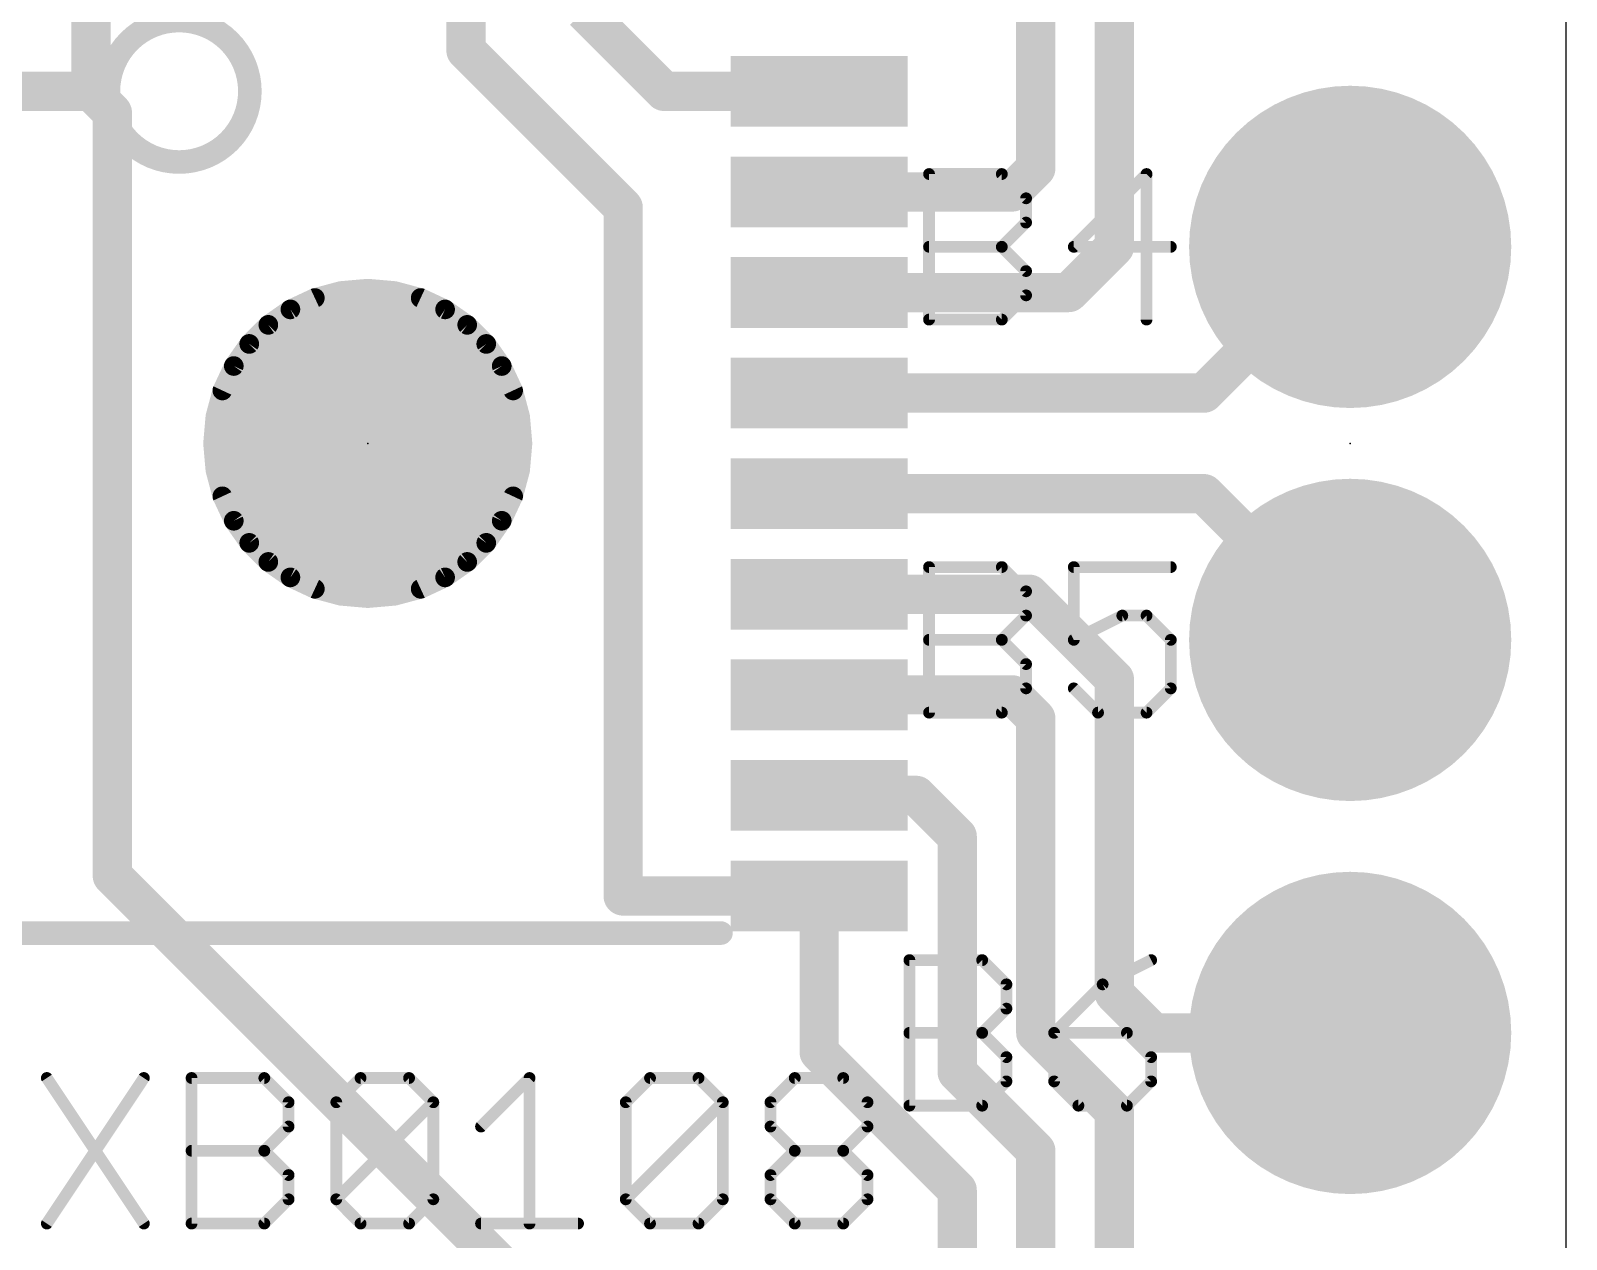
# Model space of a CAD drawing. Extents: x 0.5 to 16, y 1.5 to 29.5.
# Drawn here: x 6.08 to 16, y 10.1 to 17.91 of the extents above; entities that cross this region are included whole.
import ezdxf

# ---------------------------------------------------------------- set-up
doc = ezdxf.new("R2010")
doc.units = 0
for name, color, linetype in [('1', 12, 'CONTINUOUS'), ('17', 110, 'CONTINUOUS'), ('20', 53, 'CONTINUOUS'), ('21', 40, 'CONTINUOUS'), ('23', 53, 'CONTINUOUS'), ('29', 253, 'CONTINUOUS'), ('41', 12, 'CONTINUOUS')]:
    doc.layers.add(name, color=color, linetype=linetype)

# ---------------------------------------------------------------- blocks, each defined once
blk = doc.blocks.new('ROUNDP')
at = {"const_width": 0.5}
blk.add_lwpolyline([(0, -0.25, 1), (0, 0.25, 1), (0, -0.25)], format="xyb", dxfattribs=at)
blk = doc.blocks.new('PIE')
at = {"const_width": 0.5}
blk.add_lwpolyline([(0, -0.25, 1), (0, 0.25, 1), (0, -0.25)], format="xyb", dxfattribs=at)
blk = doc.blocks.new('RECT')
blk.add_solid([(-0.5, -0.5), (0.5, -0.5), (-0.5, 0.5), (0.5, 0.5)])

msp = doc.modelspace()

# ---------------------------------------------------------------- linework, layer by layer
at = {"layer": '1', "const_width": 0.254}
for points in [[(8.89, 17.78), (8.89, 21.59)], [(6.466, 17.515), (6.466, 19.05)], [(12.573, 17.018), (12.573, 18.796)], [(13.081, 16.51), (13.081, 18.542)], [(10.171, 17.515), (9.652, 18.034)], [(9.906, 16.764), (8.89, 17.78)], [(6.466, 17.515), (5.3372, 17.515)], [(6.604, 17.377), (6.466, 17.515)], [(11.1728, 17.515), (10.171, 17.515)], [(6.604, 12.446), (6.604, 17.377)], [(12.42, 16.865), (12.573, 17.018)], [(11.1728, 16.865), (12.42, 16.865)], [(9.906, 12.315), (9.906, 16.764)], [(12.786, 16.215), (13.081, 16.51)], [(13.66, 15.565), (14.605, 16.51)], [(11.1728, 16.215), (12.786, 16.215)], [(11.1728, 15.565), (13.66, 15.565)], [(11.1728, 14.915), (13.66, 14.915)], [(13.66, 14.915), (14.605, 13.97)], [(12.532, 14.265), (11.1728, 14.265)], [(13.081, 13.716), (12.532, 14.265)], [(13.081, 11.684), (13.081, 13.716)], [(12.42, 13.615), (11.1728, 13.615)], [(12.573, 13.462), (12.42, 13.615)], [(12.573, 11.43), (12.573, 13.462)], [(11.8, 12.965), (11.1728, 12.965)], [(12.065, 12.7), (11.8, 12.965)], [(12.065, 11.176), (12.065, 12.7)], [(9.144, 9.906), (6.604, 12.446)], [(11.1728, 12.315), (9.906, 12.315)], [(11.1728, 11.3062), (11.1728, 12.315)], [(13.335, 11.43), (13.081, 11.684)], [(13.081, 10.922), (12.573, 11.43)], [(14.605, 11.43), (13.335, 11.43)], [(12.065, 10.414), (11.1728, 11.3062)], [(12.573, 10.668), (12.065, 11.176)], [(13.081, 9.398), (13.081, 10.922)], [(12.573, 9.144), (12.573, 10.668)], [(12.065, 8.89), (12.065, 10.414)]]:
    msp.add_lwpolyline(points, dxfattribs=at)
at = {"layer": '1', "const_width": 0.127}
for points in [[(8.9349, 17.8249, 1), (8.8451, 17.7351)], [(8.8265, 17.78, 1), (8.9535, 17.78)], [(6.5109, 17.5599, 1), (6.4211, 17.4701)], [(6.4025, 17.515, 1), (6.5295, 17.515)], [(6.466, 17.4515, 1), (6.466, 17.5785)], [(10.171, 17.5785, 1), (10.171, 17.4515)], [(10.1261, 17.4701, 1), (10.2159, 17.5599)], [(11.1728, 17.4515, 1), (11.1728, 17.5785)], [(6.6675, 17.377, 1), (6.5405, 17.377)], [(6.5591, 17.3321, 1), (6.6489, 17.4219)], [(12.5095, 17.018, 1), (12.6365, 17.018)], [(12.6179, 16.9731, 1), (12.5281, 17.0629)], [(11.1728, 16.9285, 1), (11.1728, 16.8015)], [(12.3751, 16.9099, 1), (12.4649, 16.8201)], [(12.42, 16.8015, 1), (12.42, 16.9285)], [(9.9695, 16.764, 1), (9.8425, 16.764)], [(9.8611, 16.7191, 1), (9.9509, 16.8089)], [(13.1259, 16.4651, 1), (13.0361, 16.5549)], [(14.6499, 16.4651, 1), (14.5601, 16.5549)], [(13.0175, 16.51, 1), (13.1445, 16.51)], [(11.1728, 16.2785, 1), (11.1728, 16.1515)], [(12.7411, 16.2599, 1), (12.8309, 16.1701)], [(12.786, 16.1515, 1), (12.786, 16.2785)], [(11.1728, 15.6285, 1), (11.1728, 15.5015)], [(13.66, 15.5015, 1), (13.66, 15.6285)], [(13.6151, 15.6099, 1), (13.7049, 15.5201)], [(11.1728, 14.9785, 1), (11.1728, 14.8515)], [(13.7049, 14.9599, 1), (13.6151, 14.8701)], [(13.66, 14.8515, 1), (13.66, 14.9785)], [(11.1728, 14.3285, 1), (11.1728, 14.2015)], [(12.5769, 14.3099, 1), (12.4871, 14.2201)], [(12.532, 14.2015, 1), (12.532, 14.3285)], [(14.5601, 13.9251, 1), (14.6499, 14.0149)], [(13.1445, 13.716, 1), (13.0175, 13.716)], [(13.0361, 13.6711, 1), (13.1259, 13.7609)], [(11.1728, 13.6785, 1), (11.1728, 13.5515)], [(12.4649, 13.6599, 1), (12.3751, 13.5701)], [(12.42, 13.5515, 1), (12.42, 13.6785)], [(12.6365, 13.462, 1), (12.5095, 13.462)], [(12.5281, 13.4171, 1), (12.6179, 13.5069)], [(11.1728, 13.0285, 1), (11.1728, 12.9015)], [(11.8449, 13.0099, 1), (11.7551, 12.9201)], [(11.8, 12.9015, 1), (11.8, 13.0285)], [(12.1285, 12.7, 1), (12.0015, 12.7)], [(12.0201, 12.6551, 1), (12.1099, 12.7449)], [(6.6489, 12.4909, 1), (6.5591, 12.4011)], [(6.5405, 12.446, 1), (6.6675, 12.446)], [(9.906, 12.3785, 1), (9.906, 12.2515)], [(11.2363, 12.315, 1), (11.1093, 12.315)], [(11.1728, 12.2515, 1), (11.1728, 12.3785)], [(9.8425, 12.315, 1), (9.9695, 12.315)], [(13.1259, 11.7289, 1), (13.0361, 11.6391)], [(13.0175, 11.684, 1), (13.1445, 11.684)], [(12.6179, 11.4749, 1), (12.5281, 11.3851)], [(13.335, 11.4935, 1), (13.335, 11.3665)], [(13.2901, 11.3851, 1), (13.3799, 11.4749)], [(14.605, 11.3665, 1), (14.605, 11.4935)], [(11.2177, 11.3511, 1), (11.1279, 11.2613)], [(12.5095, 11.43, 1), (12.6365, 11.43)], [(11.1093, 11.3062, 1), (11.2363, 11.3062)], [(12.1099, 11.2209, 1), (12.0201, 11.1311)], [(12.0015, 11.176, 1), (12.1285, 11.176)], [(13.1445, 10.922, 1), (13.0175, 10.922)], [(13.0361, 10.8771, 1), (13.1259, 10.9669)], [(12.6365, 10.668, 1), (12.5095, 10.668)], [(12.5281, 10.6231, 1), (12.6179, 10.7129)], [(12.1285, 10.414, 1), (12.0015, 10.414)], [(12.0201, 10.3691, 1), (12.1099, 10.4589)]]:
    msp.add_lwpolyline(points, format="xyb", dxfattribs=at)
at = {"layer": '20'}
msp.add_line((16.002, 2.794), (16.002, 28.194), dxfattribs=at)
at = {"layer": '21'}
for points, const_width in [([(7.0358, 17.0584, 1), (7.0358, 17.9728, 1), (7.0358, 17.0584)], 0.1524), ([(11.8831, 16.9998, 1), (11.8831, 16.9617)], 0.0381), ([(11.9021, 16.9807, 1), (11.864, 16.9807)], 0.0381), ([(12.3668, 16.9942, 1), (12.3399, 16.9672)], 0.0381), ([(12.3534, 16.9617, 1), (12.3534, 16.9998)], 0.0381), ([(13.3079, 16.9807, 1), (13.2698, 16.9807)], 0.0381), ([(13.3024, 16.9672, 1), (13.2754, 16.9942)], 0.0381), ([(12.5292, 16.8239, 1), (12.4911, 16.8239)], 0.0381), ([(12.4967, 16.8105, 1), (12.5236, 16.8374)], 0.0381), ([(12.4911, 16.6672, 1), (12.5292, 16.6672)], 0.0381), ([(12.5236, 16.6537, 1), (12.4967, 16.6806)], 0.0381), ([(11.8831, 16.5295, 1), (11.8831, 16.4914)], 0.0381), ([(12.3668, 16.5239, 1), (12.3399, 16.4969)], 0.0381), ([(12.3399, 16.5239, 1), (12.3668, 16.4969)], 0.0381), ([(12.3534, 16.4914, 1), (12.3534, 16.5295)], 0.0381), ([(12.8186, 16.5295, 1), (12.8186, 16.4914)], 0.0381), ([(12.8051, 16.5239, 1), (12.8321, 16.4969)], 0.0381), ([(13.4457, 16.4914, 1), (13.4457, 16.5295)], 0.0381), ([(12.5292, 16.3536, 1), (12.4911, 16.3536)], 0.0381), ([(12.4967, 16.3402, 1), (12.5236, 16.3671)], 0.0381), ([(12.4911, 16.1969, 1), (12.5292, 16.1969)], 0.0381), ([(12.5236, 16.1834, 1), (12.4967, 16.2103)], 0.0381), ([(11.8831, 16.0592, 1), (11.8831, 16.0211)], 0.0381), ([(11.864, 16.0401, 1), (11.9021, 16.0401)], 0.0381), ([(12.3399, 16.0536, 1), (12.3668, 16.0266)], 0.0381), ([(12.3534, 16.0211, 1), (12.3534, 16.0592)], 0.0381), ([(13.2698, 16.0401, 1), (13.3079, 16.0401)], 0.0381), ([(11.9021, 14.4407, 1), (11.864, 14.4407)], 0.0381), ([(11.8831, 14.4598, 1), (11.8831, 14.4217)], 0.0381), ([(12.3668, 14.4542, 1), (12.3399, 14.4272)], 0.0381), ([(12.3534, 14.4217, 1), (12.3534, 14.4598)], 0.0381), ([(12.8186, 14.4598, 1), (12.8186, 14.4217)], 0.0381), ([(12.8376, 14.4407, 1), (12.7995, 14.4407)], 0.0381), ([(13.4457, 14.4217, 1), (13.4457, 14.4598)], 0.0381), ([(12.5292, 14.2839, 1), (12.4911, 14.2839)], 0.0381), ([(12.4967, 14.2705, 1), (12.5236, 14.2974)], 0.0381), ([(12.4911, 14.1272, 1), (12.5292, 14.1272)], 0.0381), ([(12.5236, 14.1137, 1), (12.4967, 14.1406)], 0.0381), ([(13.1321, 14.1462, 1), (13.1321, 14.1081)], 0.0381), ([(13.1406, 14.1101, 1), (13.1236, 14.1442)], 0.0381), ([(13.3024, 14.1406, 1), (13.2754, 14.1137)], 0.0381), ([(13.2889, 14.1081, 1), (13.2889, 14.1462)], 0.0381), ([(11.8831, 13.9895, 1), (11.8831, 13.9514)], 0.0381), ([(12.3668, 13.9839, 1), (12.3399, 13.9569)], 0.0381), ([(12.3399, 13.9839, 1), (12.3668, 13.9569)], 0.0381), ([(12.3534, 13.9514, 1), (12.3534, 13.9895)], 0.0381), ([(12.8101, 13.9874, 1), (12.8271, 13.9534)], 0.0381), ([(13.4647, 13.9704, 1), (13.4266, 13.9704)], 0.0381), ([(13.4322, 13.9569, 1), (13.4591, 13.9839)], 0.0381), ([(12.7995, 13.9704, 1), (12.8376, 13.9704)], 0.0381), ([(12.5292, 13.8136, 1), (12.4911, 13.8136)], 0.0381), ([(12.4967, 13.8002, 1), (12.5236, 13.8271)], 0.0381), ([(12.4911, 13.6569, 1), (12.5292, 13.6569)], 0.0381), ([(12.5236, 13.6434, 1), (12.4967, 13.6703)], 0.0381), ([(12.8321, 13.6703, 1), (12.8051, 13.6434)], 0.0381), ([(13.4266, 13.6569, 1), (13.4647, 13.6569)], 0.0381), ([(13.4591, 13.6434, 1), (13.4322, 13.6703)], 0.0381), ([(11.8831, 13.5191, 1), (11.8831, 13.481)], 0.0381), ([(11.864, 13.5001, 1), (11.9021, 13.5001)], 0.0381), ([(12.3399, 13.5136, 1), (12.3668, 13.4866)], 0.0381), ([(12.3534, 13.481, 1), (12.3534, 13.5191)], 0.0381), ([(12.9753, 13.5191, 1), (12.9753, 13.481)], 0.0381), ([(12.9619, 13.4866, 1), (12.9888, 13.5136)], 0.0381), ([(13.2754, 13.5136, 1), (13.3024, 13.4866)], 0.0381), ([(13.2889, 13.481, 1), (13.2889, 13.5191)], 0.0381), ([(10.5378, 12.0373, 1), (10.5378, 12.1135)], 0.0762), ([(11.7561, 11.9198, 1), (11.7561, 11.8817)], 0.0381), ([(11.7751, 11.9007, 1), (11.737, 11.9007)], 0.0381), ([(12.2398, 11.9142, 1), (12.2129, 11.8872)], 0.0381), ([(12.2264, 11.8817, 1), (12.2264, 11.9198)], 0.0381), ([(13.3272, 11.8837, 1), (13.3101, 11.9177)], 0.0381), ([(12.4022, 11.7439, 1), (12.3641, 11.7439)], 0.0381), ([(12.3697, 11.7305, 1), (12.3966, 11.7574)], 0.0381), ([(12.9966, 11.761, 1), (13.0136, 11.7269)], 0.0381), ([(13.0186, 11.7305, 1), (12.9916, 11.7574)], 0.0381), ([(12.3966, 11.5737, 1), (12.3697, 11.6006)], 0.0381), ([(12.3641, 11.5872, 1), (12.4022, 11.5872)], 0.0381), ([(11.7561, 11.4495, 1), (11.7561, 11.4114)], 0.0381), ([(12.2398, 11.4439, 1), (12.2129, 11.4169)], 0.0381), ([(12.2129, 11.4439, 1), (12.2398, 11.4169)], 0.0381), ([(12.2264, 11.4114, 1), (12.2264, 11.4495)], 0.0381), ([(12.7106, 11.4304, 1), (12.6725, 11.4304)], 0.0381), ([(12.6916, 11.4495, 1), (12.6916, 11.4114)], 0.0381), ([(12.6781, 11.4439, 1), (12.7051, 11.4169)], 0.0381), ([(13.1754, 11.4439, 1), (13.1484, 11.4169)], 0.0381), ([(13.1619, 11.4114, 1), (13.1619, 11.4495)], 0.0381), ([(12.4022, 11.2736, 1), (12.3641, 11.2736)], 0.0381), ([(12.3697, 11.2602, 1), (12.3966, 11.2871)], 0.0381), ([(13.3377, 11.2736, 1), (13.2996, 11.2736)], 0.0381), ([(13.3052, 11.2602, 1), (13.3321, 11.2871)], 0.0381), ([(6.1965, 11.1493, 1), (6.1648, 11.1281)], 0.0381), ([(6.8235, 11.1281, 1), (6.7918, 11.1493)], 0.0381), ([(7.1161, 11.1578, 1), (7.1161, 11.1197)], 0.0381), ([(7.1352, 11.1387, 1), (7.0971, 11.1387)], 0.0381), ([(7.5999, 11.1522, 1), (7.573, 11.1252)], 0.0381), ([(7.5864, 11.1197, 1), (7.5864, 11.1578)], 0.0381), ([(8.2084, 11.1578, 1), (8.2084, 11.1197)], 0.0381), ([(8.2219, 11.1252, 1), (8.195, 11.1522)], 0.0381), ([(8.5354, 11.1522, 1), (8.5085, 11.1252)], 0.0381), ([(8.522, 11.1197, 1), (8.522, 11.1578)], 0.0381), ([(9.3198, 11.1387, 1), (9.2817, 11.1387)], 0.0381), ([(9.3142, 11.1252, 1), (9.2872, 11.1522)], 0.0381), ([(10.0795, 11.1578, 1), (10.0795, 11.1197)], 0.0381), ([(10.0929, 11.1252, 1), (10.066, 11.1522)], 0.0381), ([(10.4065, 11.1522, 1), (10.3795, 11.1252)], 0.0381), ([(10.393, 11.1197, 1), (10.393, 11.1578)], 0.0381), ([(11.015, 11.1578, 1), (11.015, 11.1197)], 0.0381), ([(11.0284, 11.1252, 1), (11.0015, 11.1522)], 0.0381), ([(11.342, 11.1522, 1), (11.315, 11.1252)], 0.0381), ([(11.3285, 11.1197, 1), (11.3285, 11.1578)], 0.0381), ([(12.3641, 11.1169, 1), (12.4022, 11.1169)], 0.0381), ([(12.3966, 11.1034, 1), (12.3697, 11.1303)], 0.0381), ([(12.6725, 11.1169, 1), (12.7106, 11.1169)], 0.0381), ([(12.7051, 11.1303, 1), (12.6781, 11.1034)], 0.0381), ([(13.2996, 11.1169, 1), (13.3377, 11.1169)], 0.0381), ([(13.3321, 11.1034, 1), (13.3052, 11.1303)], 0.0381), ([(7.7623, 10.9819, 1), (7.7242, 10.9819)], 0.0381), ([(8.0707, 10.9819, 1), (8.0326, 10.9819)], 0.0381), ([(8.6978, 10.9819, 1), (8.6597, 10.9819)], 0.0381), ([(8.6922, 10.9685, 1), (8.6653, 10.9954)], 0.0381), ([(9.9417, 10.9819, 1), (9.9036, 10.9819)], 0.0381), ([(10.5688, 10.9819, 1), (10.5307, 10.9819)], 0.0381), ([(10.5632, 10.9685, 1), (10.5363, 10.9954)], 0.0381), ([(10.8773, 10.9819, 1), (10.8392, 10.9819)], 0.0381), ([(11.5043, 10.9819, 1), (11.4662, 10.9819)], 0.0381), ([(7.7297, 10.9685, 1), (7.7567, 10.9954)], 0.0381), ([(8.0382, 10.9954, 1), (8.0651, 10.9685)], 0.0381), ([(8.6653, 10.9685, 1), (8.6922, 10.9954)], 0.0381), ([(9.9092, 10.9954, 1), (9.9362, 10.9685)], 0.0381), ([(10.5363, 10.9685, 1), (10.5632, 10.9954)], 0.0381), ([(10.8447, 10.9954, 1), (10.8717, 10.9685)], 0.0381), ([(11.4718, 10.9685, 1), (11.4988, 10.9954)], 0.0381), ([(11.7561, 10.9792, 1), (11.7561, 10.9411)], 0.0381), ([(11.737, 10.9601, 1), (11.7751, 10.9601)], 0.0381), ([(12.2129, 10.9736, 1), (12.2398, 10.9466)], 0.0381), ([(12.2264, 10.9411, 1), (12.2264, 10.9792)], 0.0381), ([(12.8483, 10.9792, 1), (12.8483, 10.9411)], 0.0381), ([(12.8349, 10.9466, 1), (12.8618, 10.9736)], 0.0381), ([(13.1484, 10.9736, 1), (13.1754, 10.9466)], 0.0381), ([(13.1619, 10.9411, 1), (13.1619, 10.9792)], 0.0381), ([(7.7242, 10.8252, 1), (7.7623, 10.8252)], 0.0381), ([(7.7567, 10.8117, 1), (7.7297, 10.8386)], 0.0381), ([(8.9737, 10.8386, 1), (9.0006, 10.8117)], 0.0381), ([(10.8717, 10.8386, 1), (10.8447, 10.8117)], 0.0381), ([(10.8392, 10.8252, 1), (10.8773, 10.8252)], 0.0381), ([(11.4662, 10.8252, 1), (11.5043, 10.8252)], 0.0381), ([(11.4988, 10.8117, 1), (11.4718, 10.8386)], 0.0381), ([(7.1161, 10.6875, 1), (7.1161, 10.6494)], 0.0381), ([(7.5999, 10.6819, 1), (7.573, 10.6549)], 0.0381), ([(7.573, 10.6819, 1), (7.5999, 10.6549)], 0.0381), ([(7.5864, 10.6494, 1), (7.5864, 10.6875)], 0.0381), ([(11.015, 10.6875, 1), (11.015, 10.6494)], 0.0381), ([(11.0284, 10.6549, 1), (11.0015, 10.6819)], 0.0381), ([(11.0015, 10.6549, 1), (11.0284, 10.6819)], 0.0381), ([(11.342, 10.6819, 1), (11.315, 10.6549)], 0.0381), ([(11.315, 10.6819, 1), (11.342, 10.6549)], 0.0381), ([(11.3285, 10.6494, 1), (11.3285, 10.6875)], 0.0381), ([(7.7623, 10.5116, 1), (7.7242, 10.5116)], 0.0381), ([(7.7297, 10.4982, 1), (7.7567, 10.5251)], 0.0381), ([(10.8773, 10.5116, 1), (10.8392, 10.5116)], 0.0381), ([(10.8447, 10.5251, 1), (10.8717, 10.4982)], 0.0381), ([(11.5043, 10.5116, 1), (11.4662, 10.5116)], 0.0381), ([(11.4718, 10.4982, 1), (11.4988, 10.5251)], 0.0381), ([(7.7242, 10.3549, 1), (7.7623, 10.3549)], 0.0381), ([(7.7567, 10.3414, 1), (7.7297, 10.3683)], 0.0381), ([(8.0651, 10.3683, 1), (8.0382, 10.3414)], 0.0381), ([(8.0382, 10.3683, 1), (8.0651, 10.3414)], 0.0381), ([(8.0326, 10.3549, 1), (8.0707, 10.3549)], 0.0381), ([(8.6597, 10.3549, 1), (8.6978, 10.3549)], 0.0381), ([(8.6922, 10.3414, 1), (8.6653, 10.3683)], 0.0381), ([(9.9362, 10.3683, 1), (9.9092, 10.3414)], 0.0381), ([(9.9092, 10.3683, 1), (9.9362, 10.3414)], 0.0381), ([(9.9036, 10.3549, 1), (9.9417, 10.3549)], 0.0381), ([(10.5307, 10.3549, 1), (10.5688, 10.3549)], 0.0381), ([(10.5632, 10.3414, 1), (10.5363, 10.3683)], 0.0381), ([(10.8717, 10.3683, 1), (10.8447, 10.3414)], 0.0381), ([(10.8392, 10.3549, 1), (10.8773, 10.3549)], 0.0381), ([(11.4662, 10.3549, 1), (11.5043, 10.3549)], 0.0381), ([(11.4988, 10.3414, 1), (11.4718, 10.3683)], 0.0381), ([(6.1648, 10.2087, 1), (6.1965, 10.1875)], 0.0381), ([(6.7918, 10.1875, 1), (6.8235, 10.2087)], 0.0381), ([(7.1161, 10.2172, 1), (7.1161, 10.1791)], 0.0381), ([(7.573, 10.2116, 1), (7.5999, 10.1846)], 0.0381), ([(7.5864, 10.1791, 1), (7.5864, 10.2172)], 0.0381), ([(8.2084, 10.2172, 1), (8.2084, 10.1791)], 0.0381), ([(8.195, 10.1846, 1), (8.2219, 10.2116)], 0.0381), ([(8.5085, 10.2116, 1), (8.5354, 10.1846)], 0.0381), ([(8.522, 10.1791, 1), (8.522, 10.2172)], 0.0381), ([(8.9872, 10.2172, 1), (8.9872, 10.1791)], 0.0381), ([(9.6142, 10.1791, 1), (9.6142, 10.2172)], 0.0381), ([(10.0795, 10.2172, 1), (10.0795, 10.1791)], 0.0381), ([(10.066, 10.1846, 1), (10.0929, 10.2116)], 0.0381), ([(10.3795, 10.2116, 1), (10.4065, 10.1846)], 0.0381), ([(10.393, 10.1791, 1), (10.393, 10.2172)], 0.0381), ([(11.015, 10.2172, 1), (11.015, 10.1791)], 0.0381), ([(11.0015, 10.1846, 1), (11.0284, 10.2116)], 0.0381), ([(11.315, 10.2116, 1), (11.342, 10.1846)], 0.0381), ([(11.3285, 10.1791, 1), (11.3285, 10.2172)], 0.0381), ([(7.0971, 10.1981, 1), (7.1352, 10.1981)], 0.0381), ([(9.2817, 10.1981, 1), (9.3198, 10.1981)], 0.0381)]:
    msp.add_lwpolyline(points, format="xyb", dxfattribs=dict(at, const_width=const_width))
for points, const_width in [([(11.8831, 16.0401), (11.8831, 16.9807)], 0.0762), ([(11.8831, 16.9807), (12.3534, 16.9807)], 0.0762), ([(12.3534, 16.9807), (12.5101, 16.8239)], 0.0762), ([(13.2889, 16.9807), (12.8186, 16.5104)], 0.0762), ([(13.2889, 16.0401), (13.2889, 16.9807)], 0.0762), ([(12.5101, 16.8239), (12.5101, 16.6672)], 0.0762), ([(12.5101, 16.6672), (12.3534, 16.5104)], 0.0762), ([(11.8831, 16.5104), (12.3534, 16.5104)], 0.0762), ([(12.3534, 16.5104), (12.5101, 16.3536)], 0.0762), ([(12.8186, 16.5104), (13.4457, 16.5104)], 0.0762), ([(12.5101, 16.3536), (12.5101, 16.1969)], 0.0762), ([(12.5101, 16.1969), (12.3534, 16.0401)], 0.0762), ([(12.3534, 16.0401), (11.8831, 16.0401)], 0.0762), ([(11.8831, 13.5001), (11.8831, 14.4407)], 0.0762), ([(11.8831, 14.4407), (12.3534, 14.4407)], 0.0762), ([(12.3534, 14.4407), (12.5101, 14.2839)], 0.0762), ([(13.4457, 14.4407), (12.8186, 14.4407)], 0.0762), ([(12.8186, 14.4407), (12.8186, 13.9704)], 0.0762), ([(12.5101, 14.2839), (12.5101, 14.1272)], 0.0762), ([(12.5101, 14.1272), (12.3534, 13.9704)], 0.0762), ([(12.8186, 13.9704), (13.1321, 14.1272)], 0.0762), ([(13.1321, 14.1272), (13.2889, 14.1272)], 0.0762), ([(13.2889, 14.1272), (13.4457, 13.9704)], 0.0762), ([(11.8831, 13.9704), (12.3534, 13.9704)], 0.0762), ([(12.3534, 13.9704), (12.5101, 13.8136)], 0.0762), ([(13.4457, 13.9704), (13.4457, 13.6569)], 0.0762), ([(12.5101, 13.8136), (12.5101, 13.6569)], 0.0762), ([(12.5101, 13.6569), (12.3534, 13.5001)], 0.0762), ([(12.9753, 13.5001), (12.8186, 13.6569)], 0.0762), ([(13.4457, 13.6569), (13.2889, 13.5001)], 0.0762), ([(12.3534, 13.5001), (11.8831, 13.5001)], 0.0762), ([(13.2889, 13.5001), (12.9753, 13.5001)], 0.0762), ([(10.5378, 12.0754), (5.9722, 12.0754)], 0.1524), ([(11.7561, 10.9601), (11.7561, 11.9007)], 0.0762), ([(11.7561, 11.9007), (12.2264, 11.9007)], 0.0762), ([(12.2264, 11.9007), (12.3831, 11.7439)], 0.0762), ([(13.3186, 11.9007), (13.0051, 11.7439)], 0.0762), ([(12.3831, 11.7439), (12.3831, 11.5872)], 0.0762), ([(13.0051, 11.7439), (12.6916, 11.4304)], 0.0762), ([(12.3831, 11.5872), (12.2264, 11.4304)], 0.0762), ([(11.7561, 11.4304), (12.2264, 11.4304)], 0.0762), ([(12.2264, 11.4304), (12.3831, 11.2736)], 0.0762), ([(12.6916, 11.4304), (12.6916, 11.1169)], 0.0762), ([(13.1619, 11.4304), (12.6916, 11.4304)], 0.0762), ([(13.3186, 11.2736), (13.1619, 11.4304)], 0.0762), ([(12.3831, 11.2736), (12.3831, 11.1169)], 0.0762), ([(13.3186, 11.1169), (13.3186, 11.2736)], 0.0762), ([(6.1806, 11.1387), (6.8077, 10.1981)], 0.0762), ([(6.8077, 11.1387), (6.1806, 10.1981)], 0.0762), ([(7.1161, 10.1981), (7.1161, 11.1387)], 0.0762), ([(7.1161, 11.1387), (7.5864, 11.1387)], 0.0762), ([(7.5864, 11.1387), (7.7432, 10.9819)], 0.0762), ([(8.0517, 10.9819), (8.2084, 11.1387)], 0.0762), ([(8.2084, 11.1387), (8.522, 11.1387)], 0.0762), ([(8.522, 11.1387), (8.6787, 10.9819)], 0.0762), ([(8.9872, 10.8252), (9.3007, 11.1387)], 0.0762), ([(9.3007, 11.1387), (9.3007, 10.1981)], 0.0762), ([(9.9227, 10.9819), (10.0795, 11.1387)], 0.0762), ([(10.0795, 11.1387), (10.393, 11.1387)], 0.0762), ([(10.393, 11.1387), (10.5498, 10.9819)], 0.0762), ([(10.8582, 10.9819), (11.015, 11.1387)], 0.0762), ([(11.015, 11.1387), (11.3285, 11.1387)], 0.0762), ([(11.3285, 11.1387), (11.4853, 10.9819)], 0.0762), ([(12.3831, 11.1169), (12.2264, 10.9601)], 0.0762), ([(12.6916, 11.1169), (12.8483, 10.9601)], 0.0762), ([(13.1619, 10.9601), (13.3186, 11.1169)], 0.0762), ([(7.7432, 10.9819), (7.7432, 10.8252)], 0.0762), ([(8.0517, 10.3549), (8.0517, 10.9819)], 0.0762), ([(8.0517, 10.3549), (8.6787, 10.9819)], 0.0762), ([(8.6787, 10.9819), (8.6787, 10.3549)], 0.0762), ([(9.9227, 10.3549), (9.9227, 10.9819)], 0.0762), ([(9.9227, 10.3549), (10.5498, 10.9819)], 0.0762), ([(10.5498, 10.9819), (10.5498, 10.3549)], 0.0762), ([(10.8582, 10.8252), (10.8582, 10.9819)], 0.0762), ([(11.4853, 10.9819), (11.4853, 10.8252)], 0.0762), ([(12.2264, 10.9601), (11.7561, 10.9601)], 0.0762), ([(12.8483, 10.9601), (13.1619, 10.9601)], 0.0762), ([(7.7432, 10.8252), (7.5864, 10.6684)], 0.0762), ([(11.015, 10.6684), (10.8582, 10.8252)], 0.0762), ([(11.4853, 10.8252), (11.3285, 10.6684)], 0.0762), ([(7.1161, 10.6684), (7.5864, 10.6684)], 0.0762), ([(7.5864, 10.6684), (7.7432, 10.5116)], 0.0762), ([(10.8582, 10.5116), (11.015, 10.6684)], 0.0762), ([(11.015, 10.6684), (11.3285, 10.6684)], 0.0762), ([(11.3285, 10.6684), (11.4853, 10.5116)], 0.0762), ([(7.7432, 10.5116), (7.7432, 10.3549)], 0.0762), ([(10.8582, 10.3549), (10.8582, 10.5116)], 0.0762), ([(11.4853, 10.5116), (11.4853, 10.3549)], 0.0762), ([(7.7432, 10.3549), (7.5864, 10.1981)], 0.0762), ([(8.2084, 10.1981), (8.0517, 10.3549)], 0.0762), ([(8.6787, 10.3549), (8.522, 10.1981)], 0.0762), ([(10.0795, 10.1981), (9.9227, 10.3549)], 0.0762), ([(10.5498, 10.3549), (10.393, 10.1981)], 0.0762), ([(11.015, 10.1981), (10.8582, 10.3549)], 0.0762), ([(11.4853, 10.3549), (11.3285, 10.1981)], 0.0762), ([(7.5864, 10.1981), (7.1161, 10.1981)], 0.0762), ([(8.522, 10.1981), (8.2084, 10.1981)], 0.0762), ([(8.9872, 10.1981), (9.6142, 10.1981)], 0.0762), ([(10.393, 10.1981), (10.0795, 10.1981)], 0.0762), ([(11.3285, 10.1981), (11.015, 10.1981)], 0.0762)]:
    msp.add_lwpolyline(points, dxfattribs=dict(at, const_width=const_width))
at = {"layer": '23'}
for p in [(8.255, 15.24), (8.255, 15.24), (14.605, 15.24)]:
    msp.add_point(p, dxfattribs=at)
at = {"layer": '29', "const_width": 0.127}
for points in [[(8.0814, 16.2248), (7.913, 16.1797)], [(8.255, 16.24), (8.0814, 16.2248)], [(8.4286, 16.2248), (8.255, 16.24)], [(8.597, 16.1797), (8.4286, 16.2248)], [(7.913, 16.1797), (7.755, 16.106)], [(7.8043, 16.129), (8.7057, 16.129)], [(8.755, 16.106), (8.597, 16.1797)], [(7.755, 16.106), (7.6122, 16.006)], [(8.8978, 16.006), (8.755, 16.106)], [(7.6122, 16.006), (7.489, 15.8828)], [(7.6082, 16.002), (8.9018, 16.002)], [(9.021, 15.8828), (8.8978, 16.006)], [(7.489, 15.8828), (7.389, 15.74)], [(7.4835, 15.875), (9.0265, 15.875)], [(9.121, 15.74), (9.021, 15.8828)], [(7.389, 15.74), (7.3153, 15.582)], [(7.3946, 15.748), (9.1154, 15.748)], [(9.1947, 15.582), (9.121, 15.74)], [(7.3335, 15.621), (9.1765, 15.621)], [(7.3153, 15.582), (7.2702, 15.4136)], [(9.2398, 15.4136), (9.1947, 15.582)], [(7.2917, 15.494), (9.2183, 15.494)], [(7.2702, 15.4136), (7.255, 15.24)], [(7.2661, 15.367), (9.2439, 15.367)], [(9.255, 15.24), (9.2398, 15.4136)], [(7.255, 15.24), (7.2702, 15.0664)], [(7.255, 15.24), (9.255, 15.24)], [(9.2398, 15.0664), (9.255, 15.24)], [(7.2661, 15.113), (9.2439, 15.113)], [(7.2702, 15.0664), (7.3153, 14.898)], [(9.1947, 14.898), (9.2398, 15.0664)], [(7.2917, 14.986), (9.2183, 14.986)], [(7.3153, 14.898), (7.389, 14.74)], [(7.3335, 14.859), (9.1765, 14.859)], [(9.121, 14.74), (9.1947, 14.898)], [(7.389, 14.74), (7.489, 14.5972)], [(7.3946, 14.732), (9.1154, 14.732)], [(9.021, 14.5972), (9.121, 14.74)], [(7.4835, 14.605), (9.0265, 14.605)], [(7.489, 14.5972), (7.6122, 14.474)], [(8.8978, 14.474), (9.021, 14.5972)], [(7.6082, 14.478), (8.9018, 14.478)], [(7.6122, 14.474), (7.755, 14.374)], [(8.755, 14.374), (8.8978, 14.474)], [(7.755, 14.374), (7.913, 14.3003)], [(7.8043, 14.351), (8.7057, 14.351)], [(8.597, 14.3003), (8.755, 14.374)], [(7.913, 14.3003), (8.0814, 14.2552)], [(8.0814, 14.2552), (8.255, 14.24)], [(8.255, 14.24), (8.4286, 14.2552)], [(8.4286, 14.2552), (8.597, 14.3003)]]:
    msp.add_lwpolyline(points, dxfattribs=at)
at = {"layer": '29', "const_width": 0.0635}
for points in [[(8.0786, 16.2564, 1), (8.0841, 16.1932)], [(8.0896, 16.1941, 1), (8.0731, 16.2555)], [(8.2578, 16.2716, 1), (8.2522, 16.2084)], [(8.2578, 16.2084, 1), (8.2522, 16.2716)], [(8.4369, 16.2555, 1), (8.4204, 16.1941)], [(8.4259, 16.1932, 1), (8.4314, 16.2564)], [(7.8043, 16.1608, 1), (7.8043, 16.0973)], [(7.9048, 16.2104, 1), (7.9212, 16.149)], [(7.9264, 16.1509, 1), (7.8996, 16.2085)], [(8.6104, 16.2085, 1), (8.5836, 16.1509)], [(8.5888, 16.149, 1), (8.6052, 16.2104)], [(8.7057, 16.0973, 1), (8.7057, 16.1608)], [(7.7416, 16.1348, 1), (7.7684, 16.0772)], [(7.7732, 16.08, 1), (7.7368, 16.132)], [(8.7732, 16.132, 1), (8.7368, 16.08)], [(8.7416, 16.0772, 1), (8.7684, 16.1348)], [(7.6082, 16.0338, 1), (7.6082, 15.9703)], [(7.594, 16.0321, 1), (7.6304, 15.98)], [(7.6347, 15.9836, 1), (7.5898, 16.0285)], [(8.9202, 16.0285, 1), (8.8753, 15.9836)], [(8.8796, 15.98, 1), (8.916, 16.0321)], [(8.9018, 15.9703, 1), (8.9018, 16.0338)], [(7.4835, 15.9068, 1), (7.4835, 15.8432)], [(7.4665, 15.9052, 1), (7.5114, 15.8603)], [(7.515, 15.8646, 1), (7.4629, 15.901)], [(9.0471, 15.901, 1), (8.995, 15.8646)], [(8.9986, 15.8603, 1), (9.0435, 15.9052)], [(9.0265, 15.8432, 1), (9.0265, 15.9068)], [(7.363, 15.7582, 1), (7.415, 15.7218)], [(7.4178, 15.7266, 1), (7.3602, 15.7534)], [(7.3946, 15.7798, 1), (7.3946, 15.7163)], [(9.1498, 15.7534, 1), (9.0922, 15.7266)], [(9.095, 15.7218, 1), (9.147, 15.7582)], [(9.1154, 15.7163, 1), (9.1154, 15.7798)], [(7.3335, 15.6528, 1), (7.3335, 15.5892)], [(9.1765, 15.5892, 1), (9.1765, 15.6528)], [(7.2865, 15.5954, 1), (7.3441, 15.5686)], [(7.346, 15.5738, 1), (7.2846, 15.5902)], [(9.2254, 15.5902, 1), (9.164, 15.5738)], [(9.1659, 15.5686, 1), (9.2235, 15.5954)], [(7.2917, 15.5258, 1), (7.2917, 15.4623)], [(9.2183, 15.4623, 1), (9.2183, 15.5258)], [(7.2661, 15.3988, 1), (7.2661, 15.3353)], [(7.2395, 15.4219, 1), (7.3009, 15.4054)], [(7.3018, 15.4109, 1), (7.2386, 15.4164)], [(9.2714, 15.4164, 1), (9.2082, 15.4109)], [(9.2091, 15.4054, 1), (9.2705, 15.4219)], [(9.2439, 15.3353, 1), (9.2439, 15.3988)], [(7.255, 15.2718, 1), (7.255, 15.2082)], [(7.2866, 15.2428, 1), (7.2234, 15.2372)], [(9.2866, 15.2372, 1), (9.2234, 15.2428)], [(9.255, 15.2082, 1), (9.255, 15.2718)], [(7.2234, 15.2428, 1), (7.2866, 15.2372)], [(9.2234, 15.2372, 1), (9.2866, 15.2428)], [(7.2661, 15.1448, 1), (7.2661, 15.0813)], [(7.3009, 15.0746, 1), (7.2395, 15.0581)], [(7.2386, 15.0636, 1), (7.3018, 15.0691)], [(9.2082, 15.0691, 1), (9.2714, 15.0636)], [(9.2705, 15.0581, 1), (9.2091, 15.0746)], [(9.2439, 15.0813, 1), (9.2439, 15.1448)], [(7.2917, 15.0178, 1), (7.2917, 14.9543)], [(9.2183, 14.9543, 1), (9.2183, 15.0178)], [(7.3441, 14.9114, 1), (7.2865, 14.8846)], [(7.2846, 14.8898, 1), (7.346, 14.9062)], [(7.3335, 14.8908, 1), (7.3335, 14.8272)], [(9.164, 14.9062, 1), (9.2254, 14.8898)], [(9.2235, 14.8846, 1), (9.1659, 14.9114)], [(9.1765, 14.8272, 1), (9.1765, 14.8908)], [(7.415, 14.7582, 1), (7.363, 14.7218)], [(7.3946, 14.7638, 1), (7.3946, 14.7003)], [(9.147, 14.7218, 1), (9.095, 14.7582)], [(9.1154, 14.7003, 1), (9.1154, 14.7638)], [(7.3602, 14.7266, 1), (7.4178, 14.7534)], [(9.0922, 14.7534, 1), (9.1498, 14.7266)], [(7.4835, 14.6368, 1), (7.4835, 14.5732)], [(7.5114, 14.6197, 1), (7.4665, 14.5748)], [(7.4629, 14.579, 1), (7.515, 14.6154)], [(8.995, 14.6154, 1), (9.0471, 14.579)], [(9.0435, 14.5748, 1), (8.9986, 14.6197)], [(9.0265, 14.5732, 1), (9.0265, 14.6368)], [(7.6082, 14.5098, 1), (7.6082, 14.4463)], [(7.6304, 14.5, 1), (7.594, 14.4479)], [(7.5898, 14.4515, 1), (7.6347, 14.4964)], [(8.8753, 14.4964, 1), (8.9202, 14.4515)], [(8.916, 14.4479, 1), (8.8796, 14.5)], [(8.9018, 14.4463, 1), (8.9018, 14.5098)], [(7.7684, 14.4028, 1), (7.7416, 14.3452)], [(7.7368, 14.348, 1), (7.7732, 14.4)], [(7.8043, 14.3828, 1), (7.8043, 14.3193)], [(8.7057, 14.3193, 1), (8.7057, 14.3828)], [(8.7368, 14.4, 1), (8.7732, 14.348)], [(8.7684, 14.3452, 1), (8.7416, 14.4028)], [(7.9212, 14.331, 1), (7.9048, 14.2696)], [(7.8996, 14.2715, 1), (7.9264, 14.3291)], [(8.0841, 14.2868, 1), (8.0786, 14.2236)], [(8.0731, 14.2245, 1), (8.0896, 14.2859)], [(8.2522, 14.2716, 1), (8.2578, 14.2084)], [(8.2522, 14.2084, 1), (8.2578, 14.2716)], [(8.4204, 14.2859, 1), (8.4369, 14.2245)], [(8.4314, 14.2236, 1), (8.4259, 14.2868)], [(8.5836, 14.3291, 1), (8.6104, 14.2715)], [(8.6052, 14.2696, 1), (8.5888, 14.331)]]:
    msp.add_lwpolyline(points, format="xyb", dxfattribs=at)
at = {"layer": '41', "const_width": 0.127}
for points in [[(8.0814, 16.2248), (7.913, 16.1797)], [(8.255, 16.24), (8.0814, 16.2248)], [(8.4286, 16.2248), (8.255, 16.24)], [(8.597, 16.1797), (8.4286, 16.2248)], [(7.913, 16.1797), (7.755, 16.106)], [(7.8043, 16.129), (8.7057, 16.129)], [(8.755, 16.106), (8.597, 16.1797)], [(7.755, 16.106), (7.6122, 16.006)], [(8.8978, 16.006), (8.755, 16.106)], [(7.6122, 16.006), (7.489, 15.8828)], [(7.6082, 16.002), (8.9018, 16.002)], [(9.021, 15.8828), (8.8978, 16.006)], [(7.489, 15.8828), (7.389, 15.74)], [(7.4835, 15.875), (9.0265, 15.875)], [(9.121, 15.74), (9.021, 15.8828)], [(7.389, 15.74), (7.3153, 15.582)], [(7.3946, 15.748), (9.1154, 15.748)], [(9.1947, 15.582), (9.121, 15.74)], [(7.3335, 15.621), (9.1765, 15.621)], [(7.3153, 15.582), (7.2702, 15.4136)], [(9.2398, 15.4136), (9.1947, 15.582)], [(7.2917, 15.494), (9.2183, 15.494)], [(7.2702, 15.4136), (7.255, 15.24)], [(7.2661, 15.367), (9.2439, 15.367)], [(9.255, 15.24), (9.2398, 15.4136)], [(7.255, 15.24), (7.2702, 15.0664)], [(7.255, 15.24), (9.255, 15.24)], [(9.2398, 15.0664), (9.255, 15.24)], [(7.2661, 15.113), (9.2439, 15.113)], [(7.2702, 15.0664), (7.3153, 14.898)], [(9.1947, 14.898), (9.2398, 15.0664)], [(7.2917, 14.986), (9.2183, 14.986)], [(7.3153, 14.898), (7.389, 14.74)], [(7.3335, 14.859), (9.1765, 14.859)], [(9.121, 14.74), (9.1947, 14.898)], [(7.389, 14.74), (7.489, 14.5972)], [(7.3946, 14.732), (9.1154, 14.732)], [(9.021, 14.5972), (9.121, 14.74)], [(7.4835, 14.605), (9.0265, 14.605)], [(7.489, 14.5972), (7.6122, 14.474)], [(8.8978, 14.474), (9.021, 14.5972)], [(7.6082, 14.478), (8.9018, 14.478)], [(7.6122, 14.474), (7.755, 14.374)], [(8.755, 14.374), (8.8978, 14.474)], [(7.755, 14.374), (7.913, 14.3003)], [(7.8043, 14.351), (8.7057, 14.351)], [(8.597, 14.3003), (8.755, 14.374)], [(7.913, 14.3003), (8.0814, 14.2552)], [(8.0814, 14.2552), (8.255, 14.24)], [(8.255, 14.24), (8.4286, 14.2552)], [(8.4286, 14.2552), (8.597, 14.3003)]]:
    msp.add_lwpolyline(points, dxfattribs=at)
at = {"layer": '41', "const_width": 0.0635}
for points in [[(8.0786, 16.2564, 1), (8.0841, 16.1932)], [(8.0896, 16.1941, 1), (8.0731, 16.2555)], [(8.2578, 16.2716, 1), (8.2522, 16.2084)], [(8.2578, 16.2084, 1), (8.2522, 16.2716)], [(8.4369, 16.2555, 1), (8.4204, 16.1941)], [(8.4259, 16.1932, 1), (8.4314, 16.2564)], [(7.8043, 16.1608, 1), (7.8043, 16.0973)], [(7.9048, 16.2104, 1), (7.9212, 16.149)], [(7.9264, 16.1509, 1), (7.8996, 16.2085)], [(8.6104, 16.2085, 1), (8.5836, 16.1509)], [(8.5888, 16.149, 1), (8.6052, 16.2104)], [(8.7057, 16.0973, 1), (8.7057, 16.1608)], [(7.7416, 16.1348, 1), (7.7684, 16.0772)], [(7.7732, 16.08, 1), (7.7368, 16.132)], [(8.7732, 16.132, 1), (8.7368, 16.08)], [(8.7416, 16.0772, 1), (8.7684, 16.1348)], [(7.6082, 16.0338, 1), (7.6082, 15.9703)], [(7.594, 16.0321, 1), (7.6304, 15.98)], [(7.6347, 15.9836, 1), (7.5898, 16.0285)], [(8.9202, 16.0285, 1), (8.8753, 15.9836)], [(8.8796, 15.98, 1), (8.916, 16.0321)], [(8.9018, 15.9703, 1), (8.9018, 16.0338)], [(7.4835, 15.9068, 1), (7.4835, 15.8432)], [(7.4665, 15.9052, 1), (7.5114, 15.8603)], [(7.515, 15.8646, 1), (7.4629, 15.901)], [(9.0471, 15.901, 1), (8.995, 15.8646)], [(8.9986, 15.8603, 1), (9.0435, 15.9052)], [(9.0265, 15.8432, 1), (9.0265, 15.9068)], [(7.363, 15.7582, 1), (7.415, 15.7218)], [(7.4178, 15.7266, 1), (7.3602, 15.7534)], [(7.3946, 15.7798, 1), (7.3946, 15.7163)], [(9.1498, 15.7534, 1), (9.0922, 15.7266)], [(9.095, 15.7218, 1), (9.147, 15.7582)], [(9.1154, 15.7163, 1), (9.1154, 15.7798)], [(7.3335, 15.6528, 1), (7.3335, 15.5892)], [(9.1765, 15.5892, 1), (9.1765, 15.6528)], [(7.2865, 15.5954, 1), (7.3441, 15.5686)], [(7.346, 15.5738, 1), (7.2846, 15.5902)], [(9.2254, 15.5902, 1), (9.164, 15.5738)], [(9.1659, 15.5686, 1), (9.2235, 15.5954)], [(7.2917, 15.5258, 1), (7.2917, 15.4623)], [(9.2183, 15.4623, 1), (9.2183, 15.5258)], [(7.2661, 15.3988, 1), (7.2661, 15.3353)], [(7.2395, 15.4219, 1), (7.3009, 15.4054)], [(7.3018, 15.4109, 1), (7.2386, 15.4164)], [(9.2714, 15.4164, 1), (9.2082, 15.4109)], [(9.2091, 15.4054, 1), (9.2705, 15.4219)], [(9.2439, 15.3353, 1), (9.2439, 15.3988)], [(7.255, 15.2718, 1), (7.255, 15.2082)], [(7.2866, 15.2428, 1), (7.2234, 15.2372)], [(9.2866, 15.2372, 1), (9.2234, 15.2428)], [(9.255, 15.2082, 1), (9.255, 15.2718)], [(7.2234, 15.2428, 1), (7.2866, 15.2372)], [(9.2234, 15.2372, 1), (9.2866, 15.2428)], [(7.2661, 15.1448, 1), (7.2661, 15.0813)], [(7.3009, 15.0746, 1), (7.2395, 15.0581)], [(7.2386, 15.0636, 1), (7.3018, 15.0691)], [(9.2082, 15.0691, 1), (9.2714, 15.0636)], [(9.2705, 15.0581, 1), (9.2091, 15.0746)], [(9.2439, 15.0813, 1), (9.2439, 15.1448)], [(7.2917, 15.0178, 1), (7.2917, 14.9543)], [(9.2183, 14.9543, 1), (9.2183, 15.0178)], [(7.3441, 14.9114, 1), (7.2865, 14.8846)], [(7.2846, 14.8898, 1), (7.346, 14.9062)], [(7.3335, 14.8908, 1), (7.3335, 14.8272)], [(9.164, 14.9062, 1), (9.2254, 14.8898)], [(9.2235, 14.8846, 1), (9.1659, 14.9114)], [(9.1765, 14.8272, 1), (9.1765, 14.8908)], [(7.415, 14.7582, 1), (7.363, 14.7218)], [(7.3946, 14.7638, 1), (7.3946, 14.7003)], [(9.147, 14.7218, 1), (9.095, 14.7582)], [(9.1154, 14.7003, 1), (9.1154, 14.7638)], [(7.3602, 14.7266, 1), (7.4178, 14.7534)], [(9.0922, 14.7534, 1), (9.1498, 14.7266)], [(7.4835, 14.6368, 1), (7.4835, 14.5732)], [(7.5114, 14.6197, 1), (7.4665, 14.5748)], [(7.4629, 14.579, 1), (7.515, 14.6154)], [(8.995, 14.6154, 1), (9.0471, 14.579)], [(9.0435, 14.5748, 1), (8.9986, 14.6197)], [(9.0265, 14.5732, 1), (9.0265, 14.6368)], [(7.6082, 14.5098, 1), (7.6082, 14.4463)], [(7.6304, 14.5, 1), (7.594, 14.4479)], [(7.5898, 14.4515, 1), (7.6347, 14.4964)], [(8.8753, 14.4964, 1), (8.9202, 14.4515)], [(8.916, 14.4479, 1), (8.8796, 14.5)], [(8.9018, 14.4463, 1), (8.9018, 14.5098)], [(7.7684, 14.4028, 1), (7.7416, 14.3452)], [(7.7368, 14.348, 1), (7.7732, 14.4)], [(7.8043, 14.3828, 1), (7.8043, 14.3193)], [(8.7057, 14.3193, 1), (8.7057, 14.3828)], [(8.7368, 14.4, 1), (8.7732, 14.348)], [(8.7684, 14.3452, 1), (8.7416, 14.4028)], [(7.9212, 14.331, 1), (7.9048, 14.2696)], [(7.8996, 14.2715, 1), (7.9264, 14.3291)], [(8.0841, 14.2868, 1), (8.0786, 14.2236)], [(8.0731, 14.2245, 1), (8.0896, 14.2859)], [(8.2522, 14.2716, 1), (8.2578, 14.2084)], [(8.2522, 14.2084, 1), (8.2578, 14.2716)], [(8.4204, 14.2859, 1), (8.4369, 14.2245)], [(8.4314, 14.2236, 1), (8.4259, 14.2868)], [(8.5836, 14.3291, 1), (8.6104, 14.2715)], [(8.6052, 14.2696, 1), (8.5888, 14.331)]]:
    msp.add_lwpolyline(points, format="xyb", dxfattribs=at)

# ---------------------------------------------------------------- block references
at = {"layer": '1', "xscale": 0.3048, "yscale": 0.9906, "rotation": 270}
for p in [(11.1728, 17.515), (11.1728, 16.865), (11.1728, 16.215), (11.1728, 15.565), (11.1728, 14.915), (11.1728, 14.265), (11.1728, 13.615), (11.1728, 12.965), (11.1728, 12.315)]:
    msp.add_blockref('RECT', p, dxfattribs=at)
at = {"layer": '1'}
msp.add_blockref('PIE', (8.255, 15.24), dxfattribs=at)
at = {"layer": '17'}
for p, xscale, yscale in [((14.605, 16.51), 1.9304, 1.9304), ((14.605, 16.51), 1.9304, 1.9304), ((14.605, 16.51), 1.4064, 1.4064), ((14.605, 13.97), 1.9304, 1.9304), ((14.605, 13.97), 1.9304, 1.9304), ((14.605, 13.97), 1.4064, 1.4064), ((14.605, 11.43), 1.9304, 1.9304), ((14.605, 11.43), 1.9304, 1.9304), ((14.605, 11.43), 1.4064, 1.4064)]:
    msp.add_blockref('ROUNDP', p, dxfattribs=dict(at, xscale=xscale, yscale=yscale))
at = {"layer": '29', "xscale": 0.4572, "yscale": 1.143, "rotation": 270}
for p in [(11.1728, 17.515), (11.1728, 16.865), (11.1728, 16.215), (11.1728, 15.565), (11.1728, 14.915), (11.1728, 14.265), (11.1728, 13.615), (11.1728, 12.965), (11.1728, 12.315)]:
    msp.add_blockref('RECT', p, dxfattribs=at)
at = {"layer": '29', "xscale": 2.0828, "yscale": 2.0828}
for p in [(14.605, 16.51), (14.605, 13.97), (14.605, 11.43)]:
    msp.add_blockref('ROUNDP', p, dxfattribs=at)

doc.saveas('drawing.dxf')
